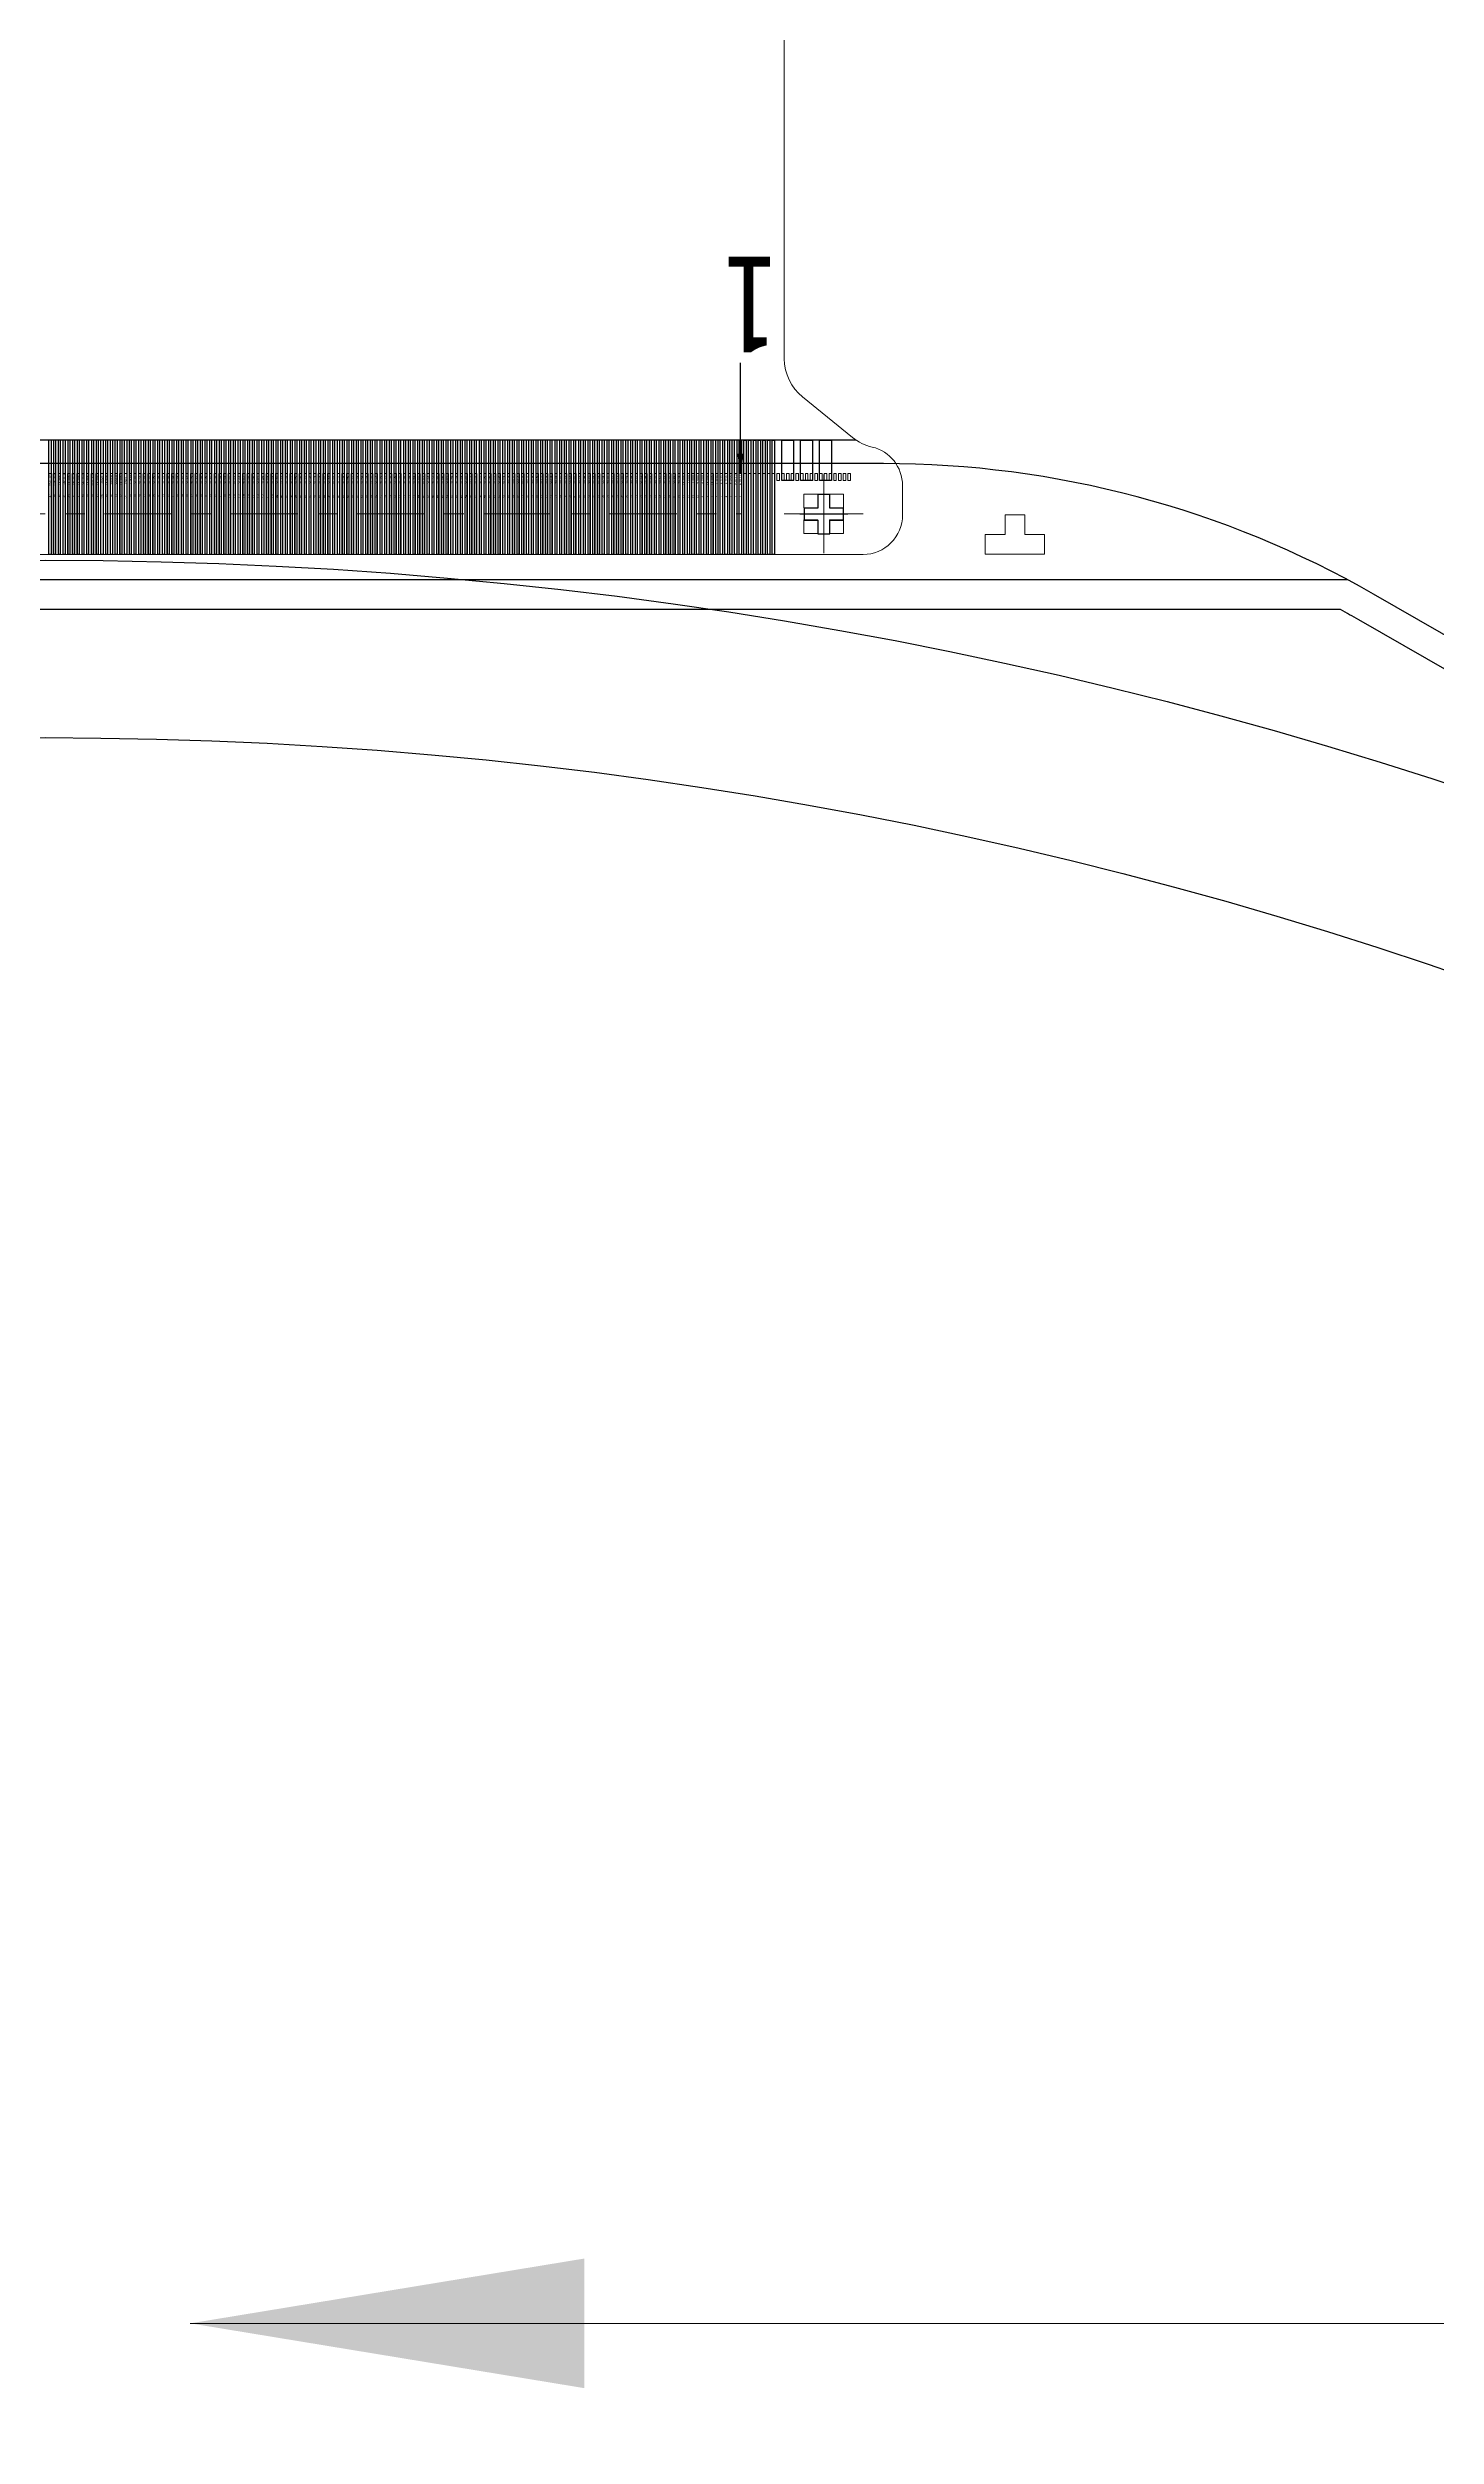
# Model space of a CAD drawing. Header units: inches. Extents: x 265 to 1423, y -753 to -394.
# Drawn here: x 699.24 to 706.28, y -616.53 to -604.41 of the extents above; entities that cross this region are included whole.
import ezdxf
from ezdxf.enums import TextEntityAlignment as Align

# ---------------------------------------------------------------- set-up
doc = ezdxf.new("R2010")
doc.units = ezdxf.units.IN
doc.header["$LTSCALE"] = 0.909449
doc.header["$MEASUREMENT"] = 0
doc.header["$PDMODE"] = 3
doc.header["$PDSIZE"] = 0.3125
doc.linetypes.add('CENTER', pattern=[0.6, 0.375, -0.075, 0.075, -0.075])
doc.layers.get('0').update_dxf_attribs({"linetype": 'CONTINUOUS'})
doc.layers.get('Defpoints').update_dxf_attribs({"linetype": 'CONTINUOUS'})
for name, color, linetype in [('01 Copper', 3, 'CONTINUOUS'), ('06 Cutline', 4, 'CONTINUOUS'), ('09 Center_line', 1, 'CONTINUOUS'), ('13 OL no.', 190, 'CONTINUOUS'), ('14 OL name', 220, 'CONTINUOUS'), ('DIM（标注）', 3, 'CONTINUOUS')]:
    doc.layers.add(name, color=color, linetype=linetype)
doc.layers.add('中心线', color=1, linetype='CENTER', lineweight=0)
doc.styles.add('CCN-1', font='SimSun.ttf', dxfattribs={"width": 0.85})
doc.styles.add('MBC_Arial_Font', font='arial.ttf')
doc.styles.get("Standard").update_dxf_attribs({"font": 'txt', "width": 0.8})
doc.styles.add('宋体', font='SimSun.ttf', dxfattribs={"width": 0.8})
doc.dimstyles.new('DIM-CCN', dxfattribs={"dimscale": 0.9, "dimtxt": 1.7, "dimasz": 1.8, "dimexe": 1.5, "dimexo": 0.5, "dimgap": 0.3, "dimtad": 1, "dimzin": 0, "dimdsep": 46, "dimtxsty": 'CCN-1', "dimblk": 'OPEN30', "dimcen": 0.05, "dimclrd": 256, "dimclre": 256, "dimclrt": 256, "dimadec": 0, "dimazin": 0, "dimtfac": 1, "dimtofl": 0, "dimtmove": 0, "dimatfit": 3, "dimldrblk": 'OPEN30', "dimfxl": 1, "dimtolj": 1, "dimtzin": 0, "dimlwd": -1, "dimlwe": -1, "dimarcsym": 0})
doc.dimstyles.new('ISO-25', dxfattribs={"dimtxt": 2.5, "dimasz": 2.5, "dimexe": 1.25, "dimexo": 0.625, "dimtad": 1, "dimtxsty": 'Standard', "dimcen": 2.5, "dimadec": 0, "dimazin": 0, "dimtfac": 1, "dimtmove": 0, "dimatfit": 3, "dimfxl": 1, "dimarcsym": 0})
doc.dimstyles.new('STANDARD$7', dxfattribs={"dimtxt": 1.5, "dimasz": 0.3, "dimexe": 0.25, "dimexo": 0.25, "dimgap": 0.25, "dimtad": 0, "dimzin": 0, "dimdsep": 46, "dimtxsty": 'Standard', "dimcen": 0.5, "dimclrd": 256, "dimclre": 5, "dimclrt": 256, "dimazin": 0, "dimtfac": 1, "dimtmove": 0, "dimatfit": 1, "dimfxl": 1, "dimtolj": 1, "dimtzin": 0, "dimlwd": -1, "dimarcsym": 0})

# ---------------------------------------------------------------- blocks, each defined once
blk = doc.blocks.new('GVO3310')
at = {"color": 1}
blk.add_line((3755.74, -505.905), (3747.508, -505.905), dxfattribs=at)
at = {"layer": '01 Copper'}
for p, q in [((3751.907, -506.485), (3751.907, -505.905)), ((3751.919, -505.905), (3751.919, -506.485))]:
    blk.add_line(p, q, dxfattribs=at)
for points in [[(3751.643, -506.485), (3751.643, -505.905)], [(3751.655, -505.905), (3751.655, -506.485)], [(3751.667, -505.905), (3751.667, -506.485)], [(3751.679, -506.485), (3751.679, -505.905)], [(3751.691, -505.905), (3751.691, -506.485)], [(3751.703, -506.485), (3751.703, -505.905)], [(3751.715, -505.905), (3751.715, -506.485)], [(3751.727, -506.485), (3751.727, -505.905)], [(3751.739, -505.905), (3751.739, -506.485)], [(3751.751, -506.485), (3751.751, -505.905)], [(3751.763, -505.905), (3751.763, -506.485)], [(3751.775, -506.485), (3751.775, -505.905)], [(3751.787, -505.905), (3751.787, -506.485)], [(3751.799, -506.485), (3751.799, -505.905)], [(3751.811, -505.905), (3751.811, -506.485)], [(3751.823, -506.485), (3751.823, -505.905)], [(3751.835, -505.905), (3751.835, -506.485)], [(3751.847, -506.485), (3751.847, -505.905)], [(3751.859, -505.905), (3751.859, -506.485)], [(3751.871, -506.485), (3751.871, -505.905)], [(3751.883, -505.905), (3751.883, -506.485)], [(3751.895, -506.485), (3751.895, -505.905)], [(3751.931, -505.905), (3751.931, -506.485)], [(3751.943, -506.485), (3751.943, -505.905)], [(3751.955, -505.905), (3751.955, -506.485)], [(3751.967, -505.905), (3751.967, -506.485)], [(3751.979, -506.485), (3751.979, -505.905)], [(3751.991, -506.485), (3751.991, -505.905)], [(3752.003, -505.905), (3752.003, -506.485)], [(3752.015, -506.485), (3752.015, -505.905)], [(3752.027, -506.485), (3752.027, -505.905)], [(3752.039, -505.905), (3752.039, -506.485)], [(3752.051, -505.905), (3752.051, -506.485)], [(3752.063, -506.485), (3752.063, -505.905)], [(3752.075, -505.905), (3752.075, -506.485)], [(3752.087, -506.485), (3752.087, -505.905)], [(3752.099, -505.905), (3752.099, -506.485)], [(3752.111, -506.485), (3752.111, -505.905)], [(3752.123, -505.905), (3752.123, -506.485)], [(3752.135, -506.485), (3752.135, -505.905)], [(3752.147, -505.905), (3752.147, -506.485)], [(3752.159, -506.485), (3752.159, -505.905)], [(3752.171, -505.905), (3752.171, -506.485)], [(3752.183, -506.485), (3752.183, -505.905)], [(3752.195, -505.905), (3752.195, -506.485)], [(3752.207, -506.485), (3752.207, -505.905)], [(3752.219, -505.905), (3752.219, -506.485)], [(3752.231, -506.485), (3752.231, -505.905)], [(3752.243, -505.905), (3752.243, -506.485)], [(3752.255, -506.485), (3752.255, -505.905)], [(3752.267, -505.905), (3752.267, -506.485)], [(3752.279, -506.485), (3752.279, -505.905)], [(3752.291, -505.905), (3752.291, -506.485)], [(3752.303, -506.485), (3752.303, -505.905)], [(3752.315, -505.905), (3752.315, -506.485)], [(3752.327, -506.485), (3752.327, -505.905)], [(3752.339, -505.905), (3752.339, -506.485)], [(3752.351, -506.485), (3752.351, -505.905)], [(3752.363, -505.905), (3752.363, -506.485)], [(3752.375, -506.485), (3752.375, -505.905)], [(3752.387, -505.905), (3752.387, -506.485)], [(3752.399, -506.485), (3752.399, -505.905)], [(3752.411, -505.905), (3752.411, -506.485)], [(3752.423, -506.485), (3752.423, -505.905)], [(3752.435, -505.905), (3752.435, -506.485)], [(3752.447, -506.485), (3752.447, -505.905)], [(3752.459, -505.905), (3752.459, -506.485)], [(3752.471, -506.485), (3752.471, -505.905)], [(3752.483, -505.905), (3752.483, -506.485)], [(3752.495, -506.485), (3752.495, -505.905)], [(3752.507, -505.905), (3752.507, -506.485)], [(3752.519, -506.485), (3752.519, -505.905)], [(3752.531, -505.905), (3752.531, -506.485)], [(3752.543, -506.485), (3752.543, -505.905)], [(3752.555, -505.905), (3752.555, -506.485)], [(3752.567, -506.485), (3752.567, -505.905)], [(3752.579, -505.905), (3752.579, -506.485)], [(3752.591, -506.485), (3752.591, -505.905)], [(3752.603, -505.905), (3752.603, -506.485)], [(3752.615, -506.485), (3752.615, -505.905)], [(3752.627, -505.905), (3752.627, -506.485)], [(3752.639, -506.485), (3752.639, -505.905)], [(3752.651, -505.905), (3752.651, -506.485)], [(3752.663, -506.485), (3752.663, -505.905)], [(3752.675, -505.905), (3752.675, -506.485)], [(3752.687, -506.485), (3752.687, -505.905)], [(3752.699, -505.905), (3752.699, -506.485)], [(3752.711, -506.485), (3752.711, -505.905)], [(3752.723, -505.905), (3752.723, -506.485)], [(3752.735, -506.485), (3752.735, -505.905)], [(3752.747, -505.905), (3752.747, -506.485)], [(3752.759, -506.485), (3752.759, -505.905)], [(3752.771, -505.905), (3752.771, -506.485)], [(3752.783, -506.485), (3752.783, -505.905)], [(3752.795, -505.905), (3752.795, -506.485)], [(3752.807, -506.485), (3752.807, -505.905)], [(3752.819, -505.905), (3752.819, -506.485)], [(3752.831, -506.485), (3752.831, -505.905)], [(3752.843, -505.905), (3752.843, -506.485)], [(3752.855, -506.485), (3752.855, -505.905)], [(3752.867, -505.905), (3752.867, -506.485)], [(3752.879, -506.485), (3752.879, -505.905)], [(3752.891, -505.905), (3752.891, -506.485)], [(3752.903, -506.485), (3752.903, -505.905)], [(3752.915, -505.905), (3752.915, -506.485)], [(3752.927, -506.485), (3752.927, -505.905)], [(3752.939, -505.905), (3752.939, -506.485)], [(3752.951, -506.485), (3752.951, -505.905)], [(3752.963, -505.905), (3752.963, -506.485)], [(3752.975, -506.485), (3752.975, -505.905)], [(3752.987, -505.905), (3752.987, -506.485)], [(3752.999, -506.485), (3752.999, -505.905)], [(3753.011, -505.905), (3753.011, -506.485)], [(3753.023, -506.485), (3753.023, -505.905)], [(3753.035, -505.905), (3753.035, -506.485)], [(3753.047, -506.485), (3753.047, -505.905)], [(3753.059, -505.905), (3753.059, -506.485)], [(3753.071, -506.485), (3753.071, -505.905)], [(3753.083, -505.905), (3753.083, -506.485)], [(3753.095, -506.485), (3753.095, -505.905)], [(3753.107, -505.905), (3753.107, -506.485)], [(3753.119, -506.485), (3753.119, -505.905)], [(3753.131, -505.905), (3753.131, -506.485)], [(3753.143, -506.485), (3753.143, -505.905)], [(3753.155, -505.905), (3753.155, -506.485)], [(3753.167, -506.485), (3753.167, -505.905)], [(3753.179, -505.905), (3753.179, -506.485)], [(3753.191, -506.485), (3753.191, -505.905)], [(3753.203, -505.905), (3753.203, -506.485)], [(3753.215, -506.485), (3753.215, -505.905)], [(3753.226, -505.905), (3753.226, -506.485)], [(3753.238, -506.485), (3753.238, -505.905)], [(3753.25, -505.905), (3753.25, -506.485)], [(3753.262, -506.485), (3753.262, -505.905)], [(3753.274, -505.905), (3753.274, -506.485)], [(3753.286, -506.485), (3753.286, -505.905)], [(3753.298, -505.905), (3753.298, -506.485)], [(3753.31, -506.485), (3753.31, -505.905)], [(3753.322, -505.905), (3753.322, -506.485)], [(3753.334, -506.485), (3753.334, -505.905)], [(3753.346, -505.905), (3753.346, -506.485)], [(3753.358, -506.485), (3753.358, -505.905)], [(3753.37, -505.905), (3753.37, -506.485)], [(3753.382, -506.485), (3753.382, -505.905)], [(3753.394, -505.905), (3753.394, -506.485)], [(3753.406, -506.485), (3753.406, -505.905)], [(3753.418, -505.905), (3753.418, -506.485)], [(3753.43, -506.485), (3753.43, -505.905)], [(3753.442, -505.905), (3753.442, -506.485)], [(3753.454, -506.485), (3753.454, -505.905)], [(3753.466, -505.905), (3753.466, -506.485)], [(3753.478, -506.485), (3753.478, -505.905)], [(3753.49, -505.905), (3753.49, -506.485)], [(3753.502, -506.485), (3753.502, -505.905)], [(3753.514, -505.905), (3753.514, -506.485)], [(3753.526, -506.485), (3753.526, -505.905)], [(3753.538, -505.905), (3753.538, -506.485)], [(3753.55, -506.485), (3753.55, -505.905)], [(3753.562, -505.905), (3753.562, -506.485)], [(3753.574, -506.485), (3753.574, -505.905)], [(3753.586, -505.905), (3753.586, -506.485)], [(3753.598, -506.485), (3753.598, -505.905)], [(3753.61, -505.905), (3753.61, -506.485)], [(3753.622, -506.485), (3753.622, -505.905)], [(3753.634, -505.905), (3753.634, -506.485)], [(3753.646, -506.485), (3753.646, -505.905)], [(3753.658, -505.905), (3753.658, -506.485)], [(3753.67, -506.485), (3753.67, -505.905)], [(3753.682, -505.905), (3753.682, -506.485)], [(3753.694, -506.485), (3753.694, -505.905)], [(3753.706, -505.905), (3753.706, -506.485)], [(3753.718, -506.485), (3753.718, -505.905)], [(3753.73, -505.905), (3753.73, -506.485)], [(3753.742, -506.485), (3753.742, -505.905)], [(3753.754, -505.905), (3753.754, -506.485)], [(3753.766, -506.485), (3753.766, -505.905)], [(3753.778, -505.905), (3753.778, -506.485)], [(3753.79, -506.485), (3753.79, -505.905)], [(3753.802, -505.905), (3753.802, -506.485)], [(3753.814, -506.485), (3753.814, -505.905)], [(3753.826, -505.905), (3753.826, -506.485)], [(3753.838, -506.485), (3753.838, -505.905)], [(3753.85, -505.905), (3753.85, -506.485)], [(3753.862, -506.485), (3753.862, -505.905)], [(3753.874, -505.905), (3753.874, -506.485)], [(3753.886, -506.485), (3753.886, -505.905)], [(3753.898, -505.905), (3753.898, -506.485)], [(3753.91, -506.485), (3753.91, -505.905)], [(3753.922, -505.905), (3753.922, -506.485)], [(3753.934, -506.485), (3753.934, -505.905)], [(3753.946, -505.905), (3753.946, -506.485)], [(3753.958, -506.485), (3753.958, -505.905)], [(3753.97, -505.905), (3753.97, -506.485)], [(3753.982, -506.485), (3753.982, -505.905)], [(3753.994, -505.905), (3753.994, -506.485)], [(3754.006, -506.485), (3754.006, -505.905)], [(3754.018, -505.905), (3754.018, -506.485)], [(3754.03, -506.485), (3754.03, -505.905)], [(3754.042, -505.905), (3754.042, -506.485)], [(3754.054, -506.485), (3754.054, -505.905)], [(3754.066, -505.905), (3754.066, -506.485)], [(3754.078, -506.485), (3754.078, -505.905)], [(3754.09, -505.905), (3754.09, -506.485)], [(3754.102, -506.485), (3754.102, -505.905)], [(3754.114, -505.905), (3754.114, -506.485)], [(3754.126, -506.485), (3754.126, -505.905)], [(3754.138, -505.905), (3754.138, -506.485)], [(3754.15, -506.485), (3754.15, -505.905)], [(3754.162, -505.905), (3754.162, -506.485)], [(3754.174, -506.485), (3754.174, -505.905)], [(3754.186, -505.905), (3754.186, -506.485)], [(3754.198, -506.485), (3754.198, -505.905)], [(3754.21, -505.905), (3754.21, -506.485)], [(3754.222, -506.485), (3754.222, -505.905)], [(3754.234, -505.905), (3754.234, -506.485)], [(3754.246, -506.485), (3754.246, -505.905)], [(3754.258, -505.905), (3754.258, -506.485)], [(3754.27, -506.485), (3754.27, -505.905)], [(3754.282, -505.905), (3754.282, -506.485)], [(3754.294, -506.485), (3754.294, -505.905)], [(3754.306, -505.905), (3754.306, -506.485)], [(3754.318, -506.485), (3754.318, -505.905)], [(3754.33, -505.905), (3754.33, -506.485)], [(3754.342, -506.485), (3754.342, -505.905)], [(3754.354, -505.905), (3754.354, -506.485)], [(3754.366, -506.485), (3754.366, -505.905)], [(3754.378, -505.905), (3754.378, -506.485)], [(3754.39, -506.485), (3754.39, -505.905)], [(3754.402, -505.905), (3754.402, -506.485)], [(3754.414, -506.485), (3754.414, -505.905)], [(3754.426, -505.905), (3754.426, -506.485)], [(3754.438, -506.485), (3754.438, -505.905)], [(3754.45, -505.905), (3754.45, -506.485)], [(3754.462, -506.485), (3754.462, -505.905)], [(3754.474, -505.905), (3754.474, -506.485)], [(3754.486, -506.485), (3754.486, -505.905)], [(3754.498, -505.905), (3754.498, -506.485)], [(3754.51, -506.485), (3754.51, -505.905)], [(3754.522, -505.905), (3754.522, -506.485)], [(3754.534, -506.485), (3754.534, -505.905)], [(3754.546, -505.905), (3754.546, -506.485)], [(3754.558, -506.485), (3754.558, -505.905)], [(3754.57, -505.905), (3754.57, -506.485)], [(3754.582, -506.485), (3754.582, -505.905)], [(3754.594, -505.905), (3754.594, -506.485)], [(3754.606, -506.485), (3754.606, -505.905)], [(3754.618, -505.905), (3754.618, -506.485)], [(3754.63, -506.485), (3754.63, -505.905)], [(3754.642, -505.905), (3754.642, -506.485)], [(3754.654, -506.485), (3754.654, -505.905)], [(3754.666, -505.905), (3754.666, -506.485)], [(3754.678, -506.485), (3754.678, -505.905)], [(3754.69, -505.905), (3754.69, -506.485)], [(3754.702, -506.485), (3754.702, -505.905)], [(3754.714, -505.905), (3754.714, -506.485)], [(3754.726, -506.485), (3754.726, -505.905)], [(3754.738, -505.905), (3754.738, -506.485)], [(3754.75, -506.485), (3754.75, -505.905)], [(3754.762, -505.905), (3754.762, -506.485)], [(3754.774, -506.485), (3754.774, -505.905)], [(3754.786, -505.905), (3754.786, -506.485)], [(3754.798, -506.485), (3754.798, -505.905)], [(3754.81, -505.905), (3754.81, -506.485)], [(3754.822, -506.485), (3754.822, -505.905)], [(3754.834, -505.905), (3754.834, -506.485)], [(3754.846, -506.485), (3754.846, -505.905)], [(3754.858, -505.905), (3754.858, -506.485)], [(3754.87, -506.485), (3754.87, -505.905)], [(3754.882, -505.905), (3754.882, -506.485)], [(3754.894, -505.905), (3754.894, -506.485)], [(3754.906, -506.485), (3754.906, -505.905)], [(3754.918, -505.905), (3754.918, -506.485)], [(3754.93, -506.485), (3754.93, -505.905)], [(3754.942, -505.905), (3754.942, -506.485)], [(3754.954, -506.485), (3754.954, -505.905)], [(3754.966, -506.485), (3754.966, -505.905)], [(3754.978, -505.905), (3754.978, -506.485)], [(3754.99, -506.485), (3754.99, -505.905)], [(3755.002, -505.905), (3755.002, -506.485)], [(3755.014, -506.485), (3755.014, -505.905)], [(3755.026, -505.905), (3755.026, -506.485)], [(3755.038, -505.905), (3755.038, -506.485)], [(3755.05, -506.485), (3755.05, -505.905)], [(3755.062, -505.905), (3755.062, -506.485)], [(3755.074, -506.485), (3755.074, -505.905)], [(3755.086, -505.905), (3755.086, -506.485)], [(3755.098, -506.485), (3755.098, -505.905)], [(3755.11, -506.485), (3755.11, -505.905)], [(3755.122, -506.485), (3755.122, -505.905)], [(3755.134, -505.905), (3755.134, -506.485)], [(3755.146, -506.485), (3755.146, -505.905)], [(3755.158, -505.905), (3755.158, -506.485)]]:
    blk.add_lwpolyline(points, dxfattribs=at)
for points in [[(3755.17, -506.485), (3755.17, -505.905), (3755.182, -505.905), (3755.182, -506.485)], [(3755.194, -506.485), (3755.194, -505.905), (3755.206, -505.905), (3755.206, -506.485)], [(3755.218, -506.485), (3755.218, -505.905), (3755.23, -505.905), (3755.23, -506.485)], [(3755.242, -506.485), (3755.242, -505.905), (3755.254, -505.905), (3755.254, -506.485)], [(3755.266, -506.485), (3755.266, -505.905), (3755.278, -505.905), (3755.278, -506.485)], [(3755.29, -506.485), (3755.29, -505.905), (3755.302, -505.905), (3755.302, -506.485)], [(3755.314, -506.485), (3755.314, -505.905), (3755.326, -505.905), (3755.326, -506.485)], [(3755.362, -506.11), (3755.362, -505.905), (3755.422, -505.905), (3755.422, -506.11)], [(3755.458, -506.11), (3755.458, -505.905), (3755.518, -505.905), (3755.518, -506.11)], [(3755.554, -506.11), (3755.554, -505.905), (3755.614, -505.905), (3755.614, -506.11)], [(3755.606, -506.18), (3755.546, -506.18), (3755.546, -506.25), (3755.476, -506.25), (3755.476, -506.31), (3755.546, -506.31), (3755.546, -506.38), (3755.606, -506.38), (3755.606, -506.31), (3755.676, -506.31), (3755.676, -506.25), (3755.606, -506.25)]]:
    blk.add_lwpolyline(points, close=True, dxfattribs=at)
at = {"layer": '06 Cutline', "lineweight": 0}
blk.add_lwpolyline([(3755.375, -503.836), (3755.375, -505.492, 0.226485), (3755.468, -505.686), (3755.721, -505.891, 0.112553), (3755.821, -505.94, -0.347906), (3755.975, -506.135), (3755.975, -506.285, -0.414214), (3755.775, -506.485), (3747.475, -506.485, -0.414214), (3747.275, -506.285), (3747.275, -506.135, -0.345535), (3747.428, -505.94, 0.116429), (3747.53, -505.888), (3747.787, -505.67, 0.220246), (3747.875, -505.48), (3747.875, -503.836)], format="xyb", dxfattribs=at)
at = {"layer": '09 Center_line', "linetype": 'Continuous', "lineweight": 0, "ltscale": 0.1}
for p, q in [((3755.576, -506.417), (3755.576, -506.142)), ((3755.454, -506.28), (3755.697, -506.28))]:
    blk.add_line(p, q, dxfattribs=at)
at = {"layer": '13 OL no.', "style": 'MBC_Arial_Font'}
for s, p in [('147', (3751.649, -506.191)), ('146', (3751.673, -506.191)), ('145', (3751.697, -506.191)), ('144', (3751.721, -506.191)), ('143', (3751.745, -506.191)), ('142', (3751.769, -506.191)), ('141', (3751.793, -506.191)), ('140', (3751.817, -506.191)), ('139', (3751.841, -506.191)), ('138', (3751.865, -506.191)), ('137', (3751.889, -506.191)), ('136', (3751.913, -506.191)), ('135', (3751.937, -506.191)), ('134', (3751.961, -506.191)), ('133', (3751.985, -506.191)), ('132', (3752.009, -506.191)), ('131', (3752.033, -506.191)), ('130', (3752.057, -506.191)), ('129', (3752.081, -506.191)), ('128', (3752.105, -506.191)), ('127', (3752.129, -506.191)), ('126', (3752.153, -506.191)), ('125', (3752.177, -506.191)), ('124', (3752.201, -506.191)), ('123', (3752.225, -506.191)), ('122', (3752.249, -506.191)), ('121', (3752.273, -506.191)), ('120', (3752.297, -506.191)), ('119', (3752.321, -506.191)), ('118', (3752.345, -506.191)), ('117', (3752.369, -506.191)), ('116', (3752.393, -506.191)), ('115', (3752.417, -506.191)), ('114', (3752.441, -506.191)), ('113', (3752.465, -506.191)), ('112', (3752.489, -506.191)), ('111', (3752.513, -506.191)), ('110', (3752.537, -506.191)), ('109', (3752.561, -506.191)), ('108', (3752.585, -506.191)), ('107', (3752.609, -506.191)), ('106', (3752.633, -506.191)), ('105', (3752.657, -506.191)), ('104', (3752.681, -506.191)), ('103', (3752.705, -506.191)), ('102', (3752.729, -506.191)), ('101', (3752.753, -506.191)), ('100', (3752.777, -506.191)), ('99', (3752.801, -506.191)), ('98', (3752.825, -506.191)), ('97', (3752.849, -506.191)), ('96', (3752.873, -506.191)), ('95', (3752.897, -506.191)), ('94', (3752.921, -506.191)), ('93', (3752.945, -506.191)), ('92', (3752.969, -506.191)), ('91', (3752.993, -506.191)), ('90', (3753.017, -506.191)), ('89', (3753.041, -506.191)), ('88', (3753.065, -506.191)), ('87', (3753.089, -506.191)), ('86', (3753.113, -506.191)), ('85', (3753.137, -506.191)), ('84', (3753.161, -506.191)), ('83', (3753.185, -506.191)), ('82', (3753.209, -506.191)), ('81', (3753.232, -506.191)), ('80', (3753.256, -506.191)), ('79', (3753.28, -506.191)), ('78', (3753.304, -506.191)), ('77', (3753.328, -506.191)), ('76', (3753.352, -506.191)), ('75', (3753.376, -506.191)), ('74', (3753.4, -506.191)), ('73', (3753.424, -506.191)), ('72', (3753.448, -506.191)), ('71', (3753.472, -506.191)), ('70', (3753.496, -506.191)), ('69', (3753.52, -506.191)), ('68', (3753.544, -506.191)), ('67', (3753.568, -506.191)), ('66', (3753.592, -506.191)), ('65', (3753.616, -506.191)), ('64', (3753.64, -506.191)), ('63', (3753.664, -506.191)), ('62', (3753.688, -506.191)), ('61', (3753.712, -506.191)), ('60', (3753.736, -506.191)), ('59', (3753.76, -506.191)), ('58', (3753.784, -506.191)), ('57', (3753.808, -506.191)), ('56', (3753.832, -506.191)), ('55', (3753.856, -506.191)), ('54', (3753.88, -506.191)), ('53', (3753.904, -506.191)), ('52', (3753.928, -506.191)), ('51', (3753.952, -506.191)), ('50', (3753.976, -506.191)), ('49', (3754, -506.191)), ('48', (3754.024, -506.191)), ('47', (3754.048, -506.191)), ('46', (3754.072, -506.191)), ('45', (3754.096, -506.191)), ('44', (3754.12, -506.191)), ('43', (3754.144, -506.191)), ('42', (3754.168, -506.191)), ('41', (3754.192, -506.191)), ('40', (3754.216, -506.191)), ('39', (3754.24, -506.191)), ('38', (3754.264, -506.191)), ('37', (3754.288, -506.191)), ('36', (3754.312, -506.191)), ('35', (3754.336, -506.191)), ('34', (3754.36, -506.191)), ('33', (3754.384, -506.191)), ('32', (3754.408, -506.191)), ('31', (3754.432, -506.191)), ('30', (3754.456, -506.191)), ('29', (3754.48, -506.191)), ('28', (3754.504, -506.191)), ('27', (3754.528, -506.191)), ('26', (3754.552, -506.191)), ('25', (3754.576, -506.191)), ('24', (3754.6, -506.191)), ('23', (3754.624, -506.191)), ('22', (3754.648, -506.191)), ('21', (3754.672, -506.191)), ('20', (3754.696, -506.191)), ('19', (3754.72, -506.191)), ('18', (3754.744, -506.191)), ('17', (3754.768, -506.191)), ('16', (3754.792, -506.191)), ('15', (3754.816, -506.191)), ('14', (3754.84, -506.191)), ('13', (3754.864, -506.191)), ('12', (3754.888, -506.191)), ('11', (3754.912, -506.191)), ('10', (3754.936, -506.191)), ('9', (3754.96, -506.191)), ('8', (3754.984, -506.191)), ('7', (3755.008, -506.191)), ('6', (3755.032, -506.191)), ('5', (3755.056, -506.191)), ('4', (3755.08, -506.191)), ('3', (3755.104, -506.191)), ('2', (3755.128, -506.191)), ('1', (3755.152, -506.191))]:
    blk.add_text(s, height=0.01, rotation=90, dxfattribs=at).set_placement(p, align=Align.MIDDLE_CENTER)
at = {"layer": '14 OL name', "style": 'MBC_Arial_Font'}
for s, p in [('VSR_R[5]', (3751.649, -506.106)), ('VSR_R[6]', (3751.673, -506.106)), ('Dummy', (3751.697, -506.106)), ('SW_L[1]', (3751.721, -506.106)), ('Dummy', (3751.745, -506.106)), ('SW_L[2]', (3751.769, -506.106)), ('Dummy', (3751.793, -506.106)), ('SW_L[3]', (3751.817, -506.106)), ('Dummy', (3751.841, -506.106)), ('Scan_466', (3751.865, -506.106)), ('Dummy', (3751.889, -506.106)), ('PVGH', (3751.913, -506.106)), ('Dummy', (3751.937, -506.106)), ('VREFN', (3751.961, -506.106)), ('VREFN', (3751.985, -506.106)), ('Dummy', (3752.009, -506.106)), ('PVGL', (3752.033, -506.106)), ('DUMMY', (3752.057, -506.106)), ('S[121]', (3752.081, -506.106)), ('S[122]', (3752.105, -506.106)), ('S[123]', (3752.129, -506.106)), ('S[124]', (3752.153, -506.106)), ('S[125]', (3752.177, -506.106)), ('S[126]', (3752.201, -506.106)), ('S[127]', (3752.225, -506.106)), ('S[128]', (3752.249, -506.106)), ('S[129]', (3752.273, -506.106)), ('S[130]', (3752.297, -506.106)), ('S[131]', (3752.321, -506.106)), ('S[132]', (3752.345, -506.106)), ('S[133]', (3752.369, -506.106)), ('S[134]', (3752.393, -506.106)), ('S[135]', (3752.417, -506.106)), ('S[136]', (3752.441, -506.106)), ('S[137]', (3752.465, -506.106)), ('S[138]', (3752.489, -506.106)), ('S[139]', (3752.513, -506.106)), ('S[140]', (3752.537, -506.106)), ('S[141]', (3752.561, -506.106)), ('S[142]', (3752.585, -506.106)), ('S[143]', (3752.609, -506.106)), ('S[144]', (3752.633, -506.106)), ('S[145]', (3752.657, -506.106)), ('S[146]', (3752.681, -506.106)), ('S[147]', (3752.705, -506.106)), ('S[148]', (3752.729, -506.106)), ('S[149]', (3752.753, -506.106)), ('S[150]', (3752.777, -506.106)), ('S[151]', (3752.801, -506.106)), ('S[152]', (3752.825, -506.106)), ('S[153]', (3752.849, -506.106)), ('S[154]', (3752.873, -506.106)), ('S[155]', (3752.897, -506.106)), ('S[156]', (3752.921, -506.106)), ('S[157]', (3752.945, -506.106)), ('S[158]', (3752.969, -506.106)), ('S[159]', (3752.993, -506.106)), ('S[160]', (3753.017, -506.106)), ('S[161]', (3753.041, -506.106)), ('S[162]', (3753.065, -506.106)), ('S[163]', (3753.089, -506.106)), ('S[164]', (3753.113, -506.106)), ('S[165]', (3753.137, -506.106)), ('S[166]', (3753.161, -506.106)), ('S[167]', (3753.185, -506.106)), ('S[168]', (3753.209, -506.106)), ('S[169]', (3753.232, -506.106)), ('S[170]', (3753.256, -506.106)), ('S[171]', (3753.28, -506.106)), ('S[172]', (3753.304, -506.106)), ('S[173]', (3753.328, -506.106)), ('S[174]', (3753.352, -506.106)), ('S[175]', (3753.376, -506.106)), ('S[176]', (3753.4, -506.106)), ('S[177]', (3753.424, -506.106)), ('S[178]', (3753.448, -506.106)), ('S[179]', (3753.472, -506.106)), ('S[180]', (3753.496, -506.106)), ('S[181]', (3753.52, -506.106)), ('S[182]', (3753.544, -506.106)), ('S[183]', (3753.568, -506.106)), ('S[184]', (3753.592, -506.106)), ('S[185]', (3753.616, -506.106)), ('S[186]', (3753.64, -506.106)), ('S[187]', (3753.664, -506.106)), ('S[188]', (3753.688, -506.106)), ('S[189]', (3753.712, -506.106)), ('S[190]', (3753.736, -506.106)), ('S[191]', (3753.76, -506.106)), ('S[192]', (3753.784, -506.106)), ('S[193]', (3753.808, -506.106)), ('S[194]', (3753.832, -506.106)), ('S[195]', (3753.856, -506.106)), ('S[196]', (3753.88, -506.106)), ('S[197]', (3753.904, -506.106)), ('S[198]', (3753.928, -506.106)), ('S[199]', (3753.952, -506.106)), ('S[200]', (3753.976, -506.106)), ('S[201]', (3754, -506.106)), ('S[202]', (3754.024, -506.106)), ('S[203]', (3754.048, -506.106)), ('S[204]', (3754.072, -506.106)), ('S[205]', (3754.096, -506.106)), ('S[206]', (3754.12, -506.106)), ('S[207]', (3754.144, -506.106)), ('S[208]', (3754.168, -506.106)), ('S[209]', (3754.192, -506.106)), ('S[210]', (3754.216, -506.106)), ('S[211]', (3754.24, -506.106)), ('S[212]', (3754.264, -506.106)), ('S[213]', (3754.288, -506.106)), ('S[214]', (3754.312, -506.106)), ('S[215]', (3754.336, -506.106)), ('S[216]', (3754.36, -506.106)), ('S[217]', (3754.384, -506.106)), ('S[218]', (3754.408, -506.106)), ('S[219]', (3754.432, -506.106)), ('S[220]', (3754.456, -506.106)), ('S[221]', (3754.48, -506.106)), ('S[222]', (3754.504, -506.106)), ('S[223]', (3754.528, -506.106)), ('S[224]', (3754.552, -506.106)), ('S[225]', (3754.576, -506.106)), ('S[226]', (3754.6, -506.106)), ('S[227]', (3754.624, -506.106)), ('S[228]', (3754.648, -506.106)), ('S[229]', (3754.672, -506.106)), ('S[230]', (3754.696, -506.106)), ('S[231]', (3754.72, -506.106)), ('S[232]', (3754.744, -506.106)), ('S[233]', (3754.768, -506.106)), ('S[234]', (3754.792, -506.106)), ('S[235]', (3754.816, -506.106)), ('S[236]', (3754.84, -506.106)), ('Dummy', (3754.864, -506.106)), ('ELVDD', (3754.888, -506.106)), ('ELVDD', (3754.912, -506.106)), ('ELVDD', (3754.936, -506.106)), ('ELVDD', (3754.96, -506.106)), ('Dummy', (3754.984, -506.106)), ('Dummy', (3755.008, -506.106)), ('ELVSS', (3755.032, -506.106)), ('ELVSS', (3755.056, -506.106)), ('ELVSS', (3755.08, -506.106)), ('ELVSS', (3755.104, -506.106)), ('FOG_L2', (3755.128, -506.106)), ('FOG_L1', (3755.152, -506.106))]:
    blk.add_text(s, height=0.01, rotation=90, dxfattribs=at).set_placement(p, align=Align.MIDDLE_CENTER)
blk = doc.blocks.new('*D148')
at = {"layer": 'Defpoints', "color": 0, "transparency": 16777216}
for p in [(657.988, -545.595), (715.992, -545.595), (694.972, -606.521)]:
    blk.add_point(p, dxfattribs=at)
at = {"layer": 'DIM（标注）', "transparency": 16777216}
for p, q in [((715.542, -545.595), (657.088, -545.595)), ((657.988, -604.271), (657.988, -547.845)), ((694.522, -606.521), (657.088, -606.521))]:
    blk.add_line(p, q, dxfattribs=at)
for points in [[(657.613, -547.845), (658.363, -547.845), (657.988, -545.595)], [(657.613, -604.271), (658.363, -604.271), (657.988, -606.521)]]:
    blk.add_solid(points, dxfattribs=at)
at = {"layer": 'DIM（标注）', "transparency": 16777216, "insert": (656.505, -576.058), "char_height": 2.25, "attachment_point": 5, "rotation": 90, "style": '宋体'}
blk.add_mtext('\\A1;60.93%%P0.5', dxfattribs=at)
blk = doc.blocks.new('_Open30')
at = {"color": 0, "linetype": 'ByBlock', "lineweight": -2}
for p, q in [((-1, 0.2679), (0, 0)), ((0, 0), (-1, -0.2679)), ((0, 0), (-1, 0))]:
    blk.add_line(p, q, dxfattribs=at)

msp = doc.modelspace()

# ---------------------------------------------------------------- linework, layer by layer
msp.add_line((705.834, -607.111), (692.615, -607.111))
at = {"color": 3}
msp.add_lwpolyline([(708.292, -650.889, 0.618371), (710.645, -609.866), (705.965, -607.183, 0.130855), (703.478, -606.521), (699.225, -606.521), (694.972, -606.521, 0.130855), (692.485, -607.183), (687.805, -609.866, 0.618371), (690.158, -650.889), (693.82, -652.463, 0.101815), (695.794, -652.869), (702.656, -652.869, 0.101815), (704.63, -652.463)], format="xyb", close=True, dxfattribs=at)
at = {"lineweight": 0}
for points in [[(699.255, -606.981), (699.242, -606.981), (699.242, -606.571), (699.255, -606.571)], [(699.279, -606.981), (699.266, -606.981), (699.266, -606.571), (699.279, -606.571)], [(699.303, -606.981), (699.29, -606.981), (699.29, -606.571), (699.303, -606.571)], [(699.327, -606.981), (699.314, -606.981), (699.314, -606.571), (699.327, -606.571)], [(699.351, -606.981), (699.338, -606.981), (699.338, -606.571), (699.351, -606.571)], [(699.375, -606.981), (699.362, -606.981), (699.362, -606.571), (699.375, -606.571)], [(699.399, -606.981), (699.386, -606.981), (699.386, -606.571), (699.399, -606.571)], [(699.423, -606.981), (699.41, -606.981), (699.41, -606.571), (699.423, -606.571)], [(699.447, -606.981), (699.434, -606.981), (699.434, -606.571), (699.447, -606.571)], [(699.471, -606.981), (699.458, -606.981), (699.458, -606.571), (699.471, -606.571)], [(699.495, -606.981), (699.482, -606.981), (699.482, -606.571), (699.495, -606.571)], [(699.519, -606.981), (699.506, -606.981), (699.506, -606.571), (699.519, -606.571)], [(699.543, -606.981), (699.53, -606.981), (699.53, -606.571), (699.543, -606.571)], [(699.567, -606.981), (699.554, -606.981), (699.554, -606.571), (699.567, -606.571)], [(699.591, -606.981), (699.578, -606.981), (699.578, -606.571), (699.591, -606.571)], [(699.615, -606.981), (699.602, -606.981), (699.602, -606.571), (699.615, -606.571)], [(699.639, -606.981), (699.626, -606.981), (699.626, -606.571), (699.639, -606.571)], [(699.663, -606.981), (699.65, -606.981), (699.65, -606.571), (699.663, -606.571)], [(699.687, -606.981), (699.674, -606.981), (699.674, -606.571), (699.687, -606.571)], [(699.711, -606.981), (699.698, -606.981), (699.698, -606.571), (699.711, -606.571)], [(699.735, -606.981), (699.722, -606.981), (699.722, -606.571), (699.735, -606.571)], [(699.759, -606.981), (699.746, -606.981), (699.746, -606.571), (699.759, -606.571)], [(699.783, -606.981), (699.77, -606.981), (699.77, -606.571), (699.783, -606.571)], [(699.807, -606.981), (699.794, -606.981), (699.794, -606.571), (699.807, -606.571)], [(699.831, -606.981), (699.818, -606.981), (699.818, -606.571), (699.831, -606.571)], [(699.855, -606.981), (699.842, -606.981), (699.842, -606.571), (699.855, -606.571)], [(699.879, -606.981), (699.866, -606.981), (699.866, -606.571), (699.879, -606.571)], [(699.903, -606.981), (699.89, -606.981), (699.89, -606.571), (699.903, -606.571)], [(699.927, -606.981), (699.914, -606.981), (699.914, -606.571), (699.927, -606.571)], [(699.951, -606.981), (699.938, -606.981), (699.938, -606.571), (699.951, -606.571)], [(699.975, -606.981), (699.962, -606.981), (699.962, -606.571), (699.975, -606.571)], [(699.999, -606.981), (699.986, -606.981), (699.986, -606.571), (699.999, -606.571)], [(700.023, -606.981), (700.01, -606.981), (700.01, -606.571), (700.023, -606.571)], [(700.047, -606.981), (700.034, -606.981), (700.034, -606.571), (700.047, -606.571)], [(700.071, -606.981), (700.058, -606.981), (700.058, -606.571), (700.071, -606.571)], [(700.095, -606.981), (700.082, -606.981), (700.082, -606.571), (700.095, -606.571)], [(700.119, -606.981), (700.106, -606.981), (700.106, -606.571), (700.119, -606.571)], [(700.143, -606.981), (700.13, -606.981), (700.13, -606.571), (700.143, -606.571)], [(700.167, -606.981), (700.154, -606.981), (700.154, -606.571), (700.167, -606.571)], [(700.191, -606.981), (700.178, -606.981), (700.178, -606.571), (700.191, -606.571)], [(700.215, -606.981), (700.202, -606.981), (700.202, -606.571), (700.215, -606.571)], [(700.239, -606.981), (700.226, -606.981), (700.226, -606.571), (700.239, -606.571)], [(700.263, -606.981), (700.25, -606.981), (700.25, -606.571), (700.263, -606.571)], [(700.287, -606.981), (700.274, -606.981), (700.274, -606.571), (700.287, -606.571)], [(700.311, -606.981), (700.298, -606.981), (700.298, -606.571), (700.311, -606.571)], [(700.335, -606.981), (700.322, -606.981), (700.322, -606.571), (700.335, -606.571)], [(700.359, -606.981), (700.346, -606.981), (700.346, -606.571), (700.359, -606.571)], [(700.383, -606.981), (700.37, -606.981), (700.37, -606.571), (700.383, -606.571)], [(700.407, -606.981), (700.394, -606.981), (700.394, -606.571), (700.407, -606.571)], [(700.431, -606.981), (700.418, -606.981), (700.418, -606.571), (700.431, -606.571)], [(700.455, -606.981), (700.442, -606.981), (700.442, -606.571), (700.455, -606.571)], [(700.479, -606.981), (700.466, -606.981), (700.466, -606.571), (700.479, -606.571)], [(700.503, -606.981), (700.49, -606.981), (700.49, -606.571), (700.503, -606.571)], [(700.527, -606.981), (700.514, -606.981), (700.514, -606.571), (700.527, -606.571)], [(700.551, -606.981), (700.538, -606.981), (700.538, -606.571), (700.551, -606.571)], [(700.575, -606.981), (700.562, -606.981), (700.562, -606.571), (700.575, -606.571)], [(700.599, -606.981), (700.586, -606.981), (700.586, -606.571), (700.599, -606.571)], [(700.623, -606.981), (700.61, -606.981), (700.61, -606.571), (700.623, -606.571)], [(700.647, -606.981), (700.634, -606.981), (700.634, -606.571), (700.647, -606.571)], [(700.671, -606.981), (700.658, -606.981), (700.658, -606.571), (700.671, -606.571)], [(700.695, -606.981), (700.682, -606.981), (700.682, -606.571), (700.695, -606.571)], [(700.719, -606.981), (700.706, -606.981), (700.706, -606.571), (700.719, -606.571)], [(700.743, -606.981), (700.73, -606.981), (700.73, -606.571), (700.743, -606.571)], [(700.767, -606.981), (700.754, -606.981), (700.754, -606.571), (700.767, -606.571)], [(700.791, -606.981), (700.778, -606.981), (700.778, -606.571), (700.791, -606.571)], [(700.815, -606.981), (700.802, -606.981), (700.802, -606.571), (700.815, -606.571)], [(700.839, -606.981), (700.826, -606.981), (700.826, -606.571), (700.839, -606.571)], [(700.863, -606.981), (700.85, -606.981), (700.85, -606.571), (700.863, -606.571)], [(700.887, -606.981), (700.874, -606.981), (700.874, -606.571), (700.887, -606.571)], [(700.911, -606.981), (700.898, -606.981), (700.898, -606.571), (700.911, -606.571)], [(700.935, -606.981), (700.922, -606.981), (700.922, -606.571), (700.935, -606.571)], [(700.959, -606.981), (700.946, -606.981), (700.946, -606.571), (700.959, -606.571)], [(700.983, -606.981), (700.97, -606.981), (700.97, -606.571), (700.983, -606.571)], [(701.007, -606.981), (700.994, -606.981), (700.994, -606.571), (701.007, -606.571)], [(701.031, -606.981), (701.018, -606.981), (701.018, -606.571), (701.031, -606.571)], [(701.055, -606.981), (701.042, -606.981), (701.042, -606.571), (701.055, -606.571)], [(701.079, -606.981), (701.066, -606.981), (701.066, -606.571), (701.079, -606.571)], [(701.103, -606.981), (701.09, -606.981), (701.09, -606.571), (701.103, -606.571)], [(701.127, -606.981), (701.114, -606.981), (701.114, -606.571), (701.127, -606.571)], [(701.151, -606.981), (701.138, -606.981), (701.138, -606.571), (701.151, -606.571)], [(701.175, -606.981), (701.162, -606.981), (701.162, -606.571), (701.175, -606.571)], [(701.199, -606.981), (701.186, -606.981), (701.186, -606.571), (701.199, -606.571)], [(701.223, -606.981), (701.21, -606.981), (701.21, -606.571), (701.223, -606.571)], [(701.247, -606.981), (701.234, -606.981), (701.234, -606.571), (701.247, -606.571)], [(701.271, -606.981), (701.258, -606.981), (701.258, -606.571), (701.271, -606.571)], [(701.295, -606.981), (701.282, -606.981), (701.282, -606.571), (701.295, -606.571)], [(701.319, -606.981), (701.306, -606.981), (701.306, -606.571), (701.319, -606.571)], [(701.343, -606.981), (701.33, -606.981), (701.33, -606.571), (701.343, -606.571)], [(701.367, -606.981), (701.354, -606.981), (701.354, -606.571), (701.367, -606.571)], [(701.391, -606.981), (701.378, -606.981), (701.378, -606.571), (701.391, -606.571)], [(701.415, -606.981), (701.402, -606.981), (701.402, -606.571), (701.415, -606.571)], [(701.439, -606.981), (701.426, -606.981), (701.426, -606.571), (701.439, -606.571)], [(701.463, -606.981), (701.45, -606.981), (701.45, -606.571), (701.463, -606.571)], [(701.487, -606.981), (701.474, -606.981), (701.474, -606.571), (701.487, -606.571)], [(701.511, -606.981), (701.498, -606.981), (701.498, -606.571), (701.511, -606.571)], [(701.535, -606.981), (701.522, -606.981), (701.522, -606.571), (701.535, -606.571)], [(701.559, -606.981), (701.546, -606.981), (701.546, -606.571), (701.559, -606.571)], [(701.583, -606.981), (701.57, -606.981), (701.57, -606.571), (701.583, -606.571)], [(701.607, -606.981), (701.594, -606.981), (701.594, -606.571), (701.607, -606.571)], [(701.631, -606.981), (701.618, -606.981), (701.618, -606.571), (701.631, -606.571)], [(701.655, -606.981), (701.642, -606.981), (701.642, -606.571), (701.655, -606.571)], [(701.679, -606.981), (701.666, -606.981), (701.666, -606.571), (701.679, -606.571)], [(701.703, -606.981), (701.69, -606.981), (701.69, -606.571), (701.703, -606.571)], [(701.727, -606.981), (701.714, -606.981), (701.714, -606.571), (701.727, -606.571)], [(701.751, -606.981), (701.738, -606.981), (701.738, -606.571), (701.751, -606.571)], [(701.775, -606.981), (701.762, -606.981), (701.762, -606.571), (701.775, -606.571)], [(701.799, -606.981), (701.786, -606.981), (701.786, -606.571), (701.799, -606.571)], [(701.823, -606.981), (701.81, -606.981), (701.81, -606.571), (701.823, -606.571)], [(701.847, -606.981), (701.834, -606.981), (701.834, -606.571), (701.847, -606.571)], [(701.871, -606.981), (701.858, -606.981), (701.858, -606.571), (701.871, -606.571)], [(701.895, -606.981), (701.882, -606.981), (701.882, -606.571), (701.895, -606.571)], [(701.919, -606.981), (701.906, -606.981), (701.906, -606.571), (701.919, -606.571)], [(701.943, -606.981), (701.93, -606.981), (701.93, -606.571), (701.943, -606.571)], [(701.967, -606.981), (701.954, -606.981), (701.954, -606.571), (701.967, -606.571)], [(701.991, -606.981), (701.978, -606.981), (701.978, -606.571), (701.991, -606.571)], [(702.015, -606.981), (702.002, -606.981), (702.002, -606.571), (702.015, -606.571)], [(702.039, -606.981), (702.026, -606.981), (702.026, -606.571), (702.039, -606.571)], [(702.063, -606.981), (702.05, -606.981), (702.05, -606.571), (702.063, -606.571)], [(702.087, -606.981), (702.074, -606.981), (702.074, -606.571), (702.087, -606.571)], [(702.111, -606.981), (702.098, -606.981), (702.098, -606.571), (702.111, -606.571)], [(702.135, -606.981), (702.122, -606.981), (702.122, -606.571), (702.135, -606.571)], [(702.159, -606.981), (702.146, -606.981), (702.146, -606.571), (702.159, -606.571)], [(702.183, -606.981), (702.17, -606.981), (702.17, -606.571), (702.183, -606.571)], [(702.207, -606.981), (702.194, -606.981), (702.194, -606.571), (702.207, -606.571)], [(702.231, -606.981), (702.218, -606.981), (702.218, -606.571), (702.231, -606.571)], [(702.255, -606.981), (702.242, -606.981), (702.242, -606.571), (702.255, -606.571)], [(702.279, -606.981), (702.266, -606.981), (702.266, -606.571), (702.279, -606.571)], [(702.303, -606.981), (702.29, -606.981), (702.29, -606.571), (702.303, -606.571)], [(702.327, -606.981), (702.314, -606.981), (702.314, -606.571), (702.327, -606.571)], [(702.351, -606.981), (702.338, -606.981), (702.338, -606.571), (702.351, -606.571)], [(702.375, -606.981), (702.362, -606.981), (702.362, -606.571), (702.375, -606.571)], [(702.399, -606.981), (702.386, -606.981), (702.386, -606.571), (702.399, -606.571)], [(702.423, -606.981), (702.41, -606.981), (702.41, -606.571), (702.423, -606.571)], [(702.447, -606.981), (702.434, -606.981), (702.434, -606.571), (702.447, -606.571)], [(702.471, -606.981), (702.458, -606.981), (702.458, -606.571), (702.471, -606.571)], [(702.495, -606.981), (702.482, -606.981), (702.482, -606.571), (702.495, -606.571)], [(702.519, -606.981), (702.506, -606.981), (702.506, -606.571), (702.519, -606.571)], [(702.543, -606.981), (702.53, -606.981), (702.53, -606.571), (702.543, -606.571)], [(702.567, -606.981), (702.554, -606.981), (702.554, -606.571), (702.567, -606.571)], [(702.591, -606.981), (702.578, -606.981), (702.578, -606.571), (702.591, -606.571)], [(702.615, -606.981), (702.602, -606.981), (702.602, -606.571), (702.615, -606.571)], [(702.639, -606.981), (702.626, -606.981), (702.626, -606.571), (702.639, -606.571)], [(702.663, -606.981), (702.65, -606.981), (702.65, -606.571), (702.663, -606.571)], [(702.687, -606.981), (702.674, -606.981), (702.674, -606.571), (702.687, -606.571)], [(702.711, -606.981), (702.698, -606.981), (702.698, -606.571), (702.711, -606.571)], [(702.735, -606.981), (702.722, -606.981), (702.722, -606.571), (702.735, -606.571)], [(702.759, -606.981), (702.746, -606.981), (702.746, -606.571), (702.759, -606.571)], [(704.195, -606.881), (704.195, -606.781), (704.095, -606.781), (704.095, -606.881), (703.995, -606.881), (703.995, -606.981), (704.095, -606.981), (704.095, -606.981), (704.095, -606.981), (704.095, -606.981), (704.295, -606.981), (704.295, -606.881)]]:
    msp.add_lwpolyline(points, close=True, dxfattribs=at)
at = {"color": 3, "lineweight": 0}
for points in [[(702.783, -606.981), (702.77, -606.981), (702.77, -606.571), (702.783, -606.571)], [(702.807, -606.981), (702.794, -606.981), (702.794, -606.571), (702.807, -606.571)], [(702.831, -606.981), (702.818, -606.981), (702.818, -606.571), (702.831, -606.571)], [(702.855, -606.981), (702.842, -606.981), (702.842, -606.571), (702.855, -606.571)], [(702.879, -606.981), (702.866, -606.981), (702.866, -606.571), (702.879, -606.571)], [(702.903, -606.981), (702.89, -606.981), (702.89, -606.571), (702.903, -606.571)], [(702.927, -606.981), (702.914, -606.981), (702.914, -606.571), (702.927, -606.571)], [(702.951, -606.606), (702.938, -606.606), (702.938, -606.571), (702.951, -606.571)], [(702.975, -606.606), (702.962, -606.606), (702.962, -606.571), (702.975, -606.571)], [(702.999, -606.606), (702.986, -606.606), (702.986, -606.571), (702.999, -606.571)], [(703.023, -606.606), (703.01, -606.606), (703.01, -606.571), (703.023, -606.571)], [(703.047, -606.606), (703.034, -606.606), (703.034, -606.571), (703.047, -606.571)], [(703.071, -606.606), (703.058, -606.606), (703.058, -606.571), (703.071, -606.571)], [(703.095, -606.606), (703.082, -606.606), (703.082, -606.571), (703.095, -606.571)], [(703.119, -606.606), (703.106, -606.606), (703.106, -606.571), (703.119, -606.571)], [(703.143, -606.606), (703.13, -606.606), (703.13, -606.571), (703.143, -606.571)], [(703.167, -606.606), (703.154, -606.606), (703.154, -606.571), (703.167, -606.571)], [(703.191, -606.606), (703.178, -606.606), (703.178, -606.571), (703.191, -606.571)], [(703.215, -606.606), (703.202, -606.606), (703.202, -606.571), (703.215, -606.571)], [(703.239, -606.606), (703.226, -606.606), (703.226, -606.571), (703.239, -606.571)], [(703.263, -606.606), (703.25, -606.606), (703.25, -606.571), (703.263, -606.571)], [(703.287, -606.606), (703.274, -606.606), (703.274, -606.571), (703.287, -606.571)], [(703.311, -606.606), (703.298, -606.606), (703.298, -606.571), (703.311, -606.571)]]:
    msp.add_lwpolyline(points, close=True, dxfattribs=at)
at = {"linetype": 'Continuous', "lineweight": 0}
for points in [[(703.075, -606.746), (703.145, -606.746), (703.145, -606.676), (703.075, -606.676)], [(703.275, -606.746), (703.205, -606.746), (703.205, -606.676), (703.275, -606.676)], [(703.075, -606.876), (703.145, -606.876), (703.145, -606.806), (703.075, -606.806)], [(703.275, -606.876), (703.205, -606.876), (703.205, -606.806), (703.275, -606.806)]]:
    msp.add_lwpolyline(points, close=True, dxfattribs=at)
at = {"color": 1, "linetype": 'CENTER', "lineweight": 0}
msp.add_lwpolyline([(695.679, -606.776), (702.762, -606.776)], dxfattribs=at)
at = {"color": 4}
msp.add_lwpolyline([(692.401, -651.69), (694.225, -651.69), (694.225, -652.069), (704.225, -652.069), (704.225, -651.69), (706.049, -651.69), (708.232, -650.752, 0.618371), (710.57, -609.996), (705.89, -607.314, 0.005516), (705.797, -607.261), (692.653, -607.261, 0.005516), (692.56, -607.314), (687.88, -609.996, 0.618371), (690.217, -650.752), (692.401, -651.69)], format="xyb", dxfattribs=at)
at = {"color": 1}
for radius in [22.779, 21.879]:
    msp.add_circle((699.225, -629.79), radius, dxfattribs=at)
at = {"layer": '中心线', "lineweight": 0, "ltscale": 10}
for points in [[(703.175, -606.976), (703.175, -606.576)], [(702.975, -606.776), (703.375, -606.776)]]:
    msp.add_lwpolyline(points, dxfattribs=at)

# ---------------------------------------------------------------- block references
at = {"color": 1}
msp.add_blockref('GVO3310', (-3052.4, -100.497), dxfattribs=at)

# ---------------------------------------------------------------- texts
at = {"lineweight": 0, "insert": (702.666, -605.971), "char_height": 0.5, "width": 0.75052, "attachment_point": 3, "rotation": 180}
msp.add_mtext('1', dxfattribs=at)

# ---------------------------------------------------------------- dimensions: what is measured, and where the dimension line sits
at = {"layer": 'DIM（标注）'}
dim = msp.add_linear_dim(base=(657.988, -545.595), p1=(694.972, -606.521), p2=(715.992, -545.595), angle=90, text='<>%%P0.5', dimstyle='DIM-CCN', override={"dimtxt": 2.5, "dimasz": 2.5, "dimexe": 1, "dimtxsty": '宋体', "dimsah": 1}, dxfattribs=at)
dim.commit()
dim.dimension.update_dxf_attribs({"geometry": '*D148', "text_midpoint": (656.505, -576.058)})

# ---------------------------------------------------------------- leaders
at = {"lineweight": 0}
msp.add_leader([(702.753, -606.571), (702.753, -606.009)], dimstyle='ISO-25', override={"dimasz": 0.1, "dimgap": 0.1, "dimtad": 0}, dxfattribs=at)
msp.add_leader([(699.961, -615.954), (713.03, -615.954)], dimstyle='STANDARD$7', override={"dimasz": 2, "dimexe": 1, "dimgap": 0.6, "dimtad": 0, "dimzin": 1, "dimcen": 0, "dimclrd": 4, "dimclre": 4, "dimlwd": 9, "dimlwe": 9})

doc.saveas('drawing.dxf')
